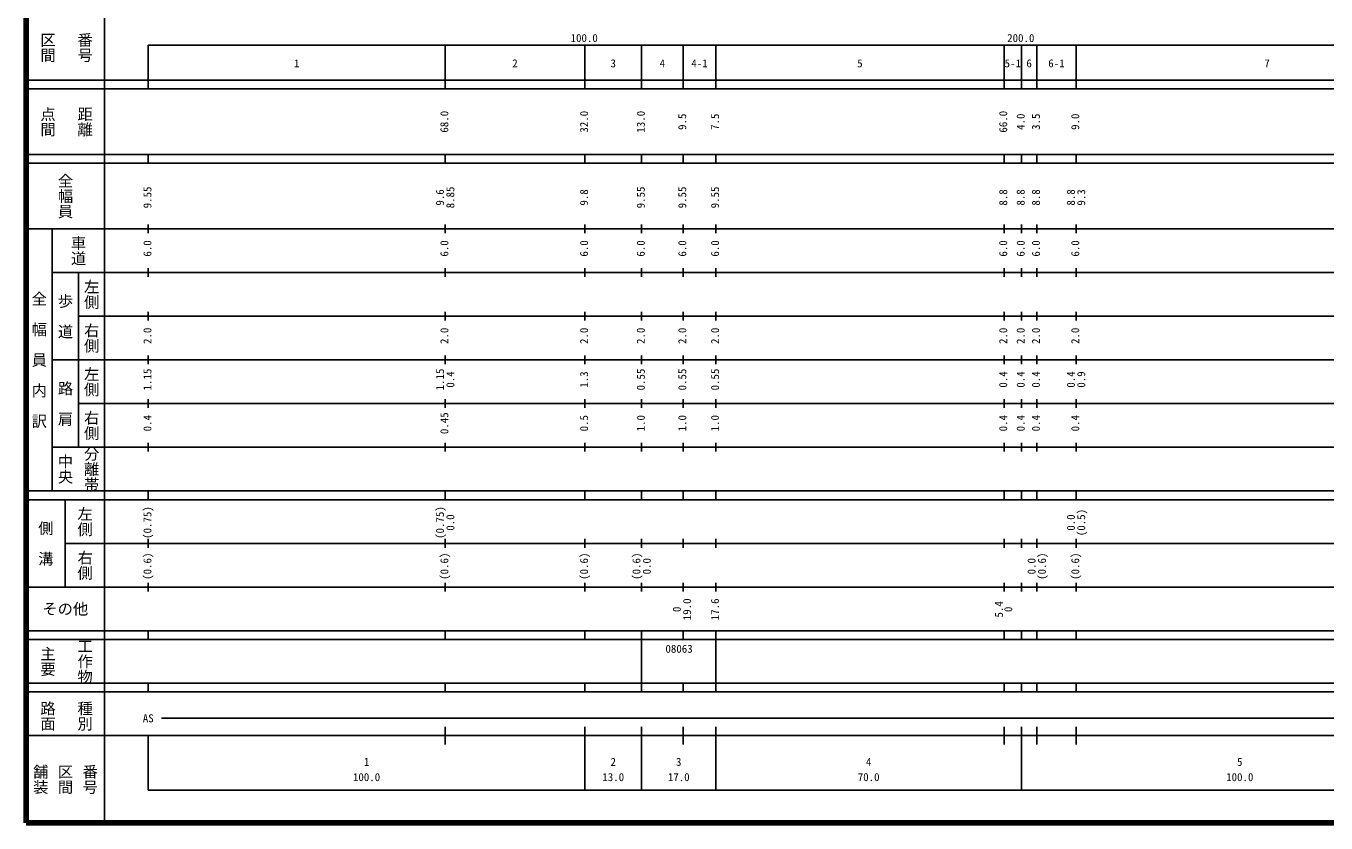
# Model space of a CAD drawing. Units: millimetres on the paper, enlarged 1000 times. Extents: x 40000 to 680000, y 20000 to 380000.
# Drawn here: x 40000 to 337747, y 20000 to 202409 of the extents above; entities that cross this region are included whole.
import ezdxf
from ezdxf.enums import TextEntityAlignment as Align

# ---------------------------------------------------------------- set-up
doc = ezdxf.new("R2010")
doc.units = ezdxf.units.MM
doc.header["$LTSCALE"] = 1000
doc.layers.add('M-TTL', color=2, linetype='Continuous', lineweight=140)
doc.layers.add('M-TTL-BAND', color=7, linetype='Continuous', lineweight=25)
doc.styles.add('@ＭＳ ゴシック', font='')
doc.styles.add('ＭＳ ゴシック', font='')
doc.styles.get('@ＭＳ ゴシック').set_extended_font_data('@MS Gothic')
doc.styles.get('ＭＳ ゴシック').set_extended_font_data('MS Gothic')

msp = doc.modelspace()

# ---------------------------------------------------------------- linework, layer by layer
at = {"layer": 'M-TTL'}
for p, q in [((40000, 380000), (40000, 20000)), ((40000, 20000), (680000, 20000))]:
    msp.add_line(p, q, dxfattribs=at)
at = {"layer": 'M-TTL-BAND'}
for p, q in [((58000, 370000), (58000, 20000)), ((68000, 198000), (579000, 198000)), ((68000, 198000), (68000, 188000)), ((136000, 188000), (136000, 198000)), ((168000, 188000), (168000, 198000)), ((181000, 188000), (181000, 198000)), ((190500, 188000), (190500, 198000)), ((198000, 188000), (198000, 198000)), ((264000, 188000), (264000, 198000)), ((268000, 188000), (268000, 198000)), ((271500, 188000), (271500, 198000)), ((280500, 188000), (280500, 198000)), ((40000, 190000), (579000, 190000)), ((40000, 188000), (579000, 188000)), ((40000, 173000), (579000, 173000)), ((68000, 171000), (68000, 173000)), ((136000, 171000), (136000, 173000)), ((168000, 171000), (168000, 173000)), ((181000, 171000), (181000, 173000)), ((190500, 171000), (190500, 173000)), ((198000, 171000), (198000, 173000)), ((264000, 171000), (264000, 173000)), ((268000, 171000), (268000, 173000)), ((271500, 171000), (271500, 173000)), ((280500, 171000), (280500, 173000)), ((40000, 171000), (579000, 171000)), ((40000, 156000), (579000, 156000)), ((46000, 96000), (46000, 156000)), ((68000, 155000), (68000, 157000)), ((136000, 155000), (136000, 157000)), ((168000, 155000), (168000, 157000)), ((181000, 155000), (181000, 157000)), ((190500, 155000), (190500, 157000)), ((198000, 155000), (198000, 157000)), ((264000, 155000), (264000, 157000)), ((268000, 155000), (268000, 157000)), ((271500, 155000), (271500, 157000)), ((280500, 155000), (280500, 157000)), ((46000, 146000), (579000, 146000)), ((52000, 146000), (52000, 106000)), ((68000, 145000), (68000, 147000)), ((136000, 145000), (136000, 147000)), ((168000, 145000), (168000, 147000)), ((181000, 145000), (181000, 147000)), ((190500, 145000), (190500, 147000)), ((198000, 145000), (198000, 147000)), ((264000, 145000), (264000, 147000)), ((268000, 145000), (268000, 147000)), ((271500, 145000), (271500, 147000)), ((280500, 145000), (280500, 147000)), ((68000, 135000), (68000, 137000)), ((136000, 135000), (136000, 137000)), ((168000, 135000), (168000, 137000)), ((181000, 135000), (181000, 137000)), ((190500, 135000), (190500, 137000)), ((198000, 135000), (198000, 137000)), ((264000, 135000), (264000, 137000)), ((268000, 135000), (268000, 137000)), ((271500, 135000), (271500, 137000)), ((280500, 135000), (280500, 137000)), ((52000, 136000), (579000, 136000)), ((46000, 126000), (579000, 126000)), ((68000, 125000), (68000, 127000)), ((136000, 125000), (136000, 127000)), ((168000, 125000), (168000, 127000)), ((181000, 125000), (181000, 127000)), ((190500, 125000), (190500, 127000)), ((198000, 125000), (198000, 127000)), ((264000, 125000), (264000, 127000)), ((268000, 125000), (268000, 127000)), ((271500, 125000), (271500, 127000)), ((280500, 125000), (280500, 127000)), ((68000, 115000), (68000, 117000)), ((136000, 115000), (136000, 117000)), ((168000, 115000), (168000, 117000)), ((181000, 115000), (181000, 117000)), ((190500, 115000), (190500, 117000)), ((198000, 115000), (198000, 117000)), ((264000, 115000), (264000, 117000)), ((268000, 115000), (268000, 117000)), ((271500, 115000), (271500, 117000)), ((280500, 115000), (280500, 117000)), ((52000, 116000), (579000, 116000)), ((46000, 106000), (579000, 106000)), ((68000, 105000), (68000, 107000)), ((136000, 105000), (136000, 107000)), ((168000, 105000), (168000, 107000)), ((181000, 105000), (181000, 107000)), ((190500, 105000), (190500, 107000)), ((198000, 105000), (198000, 107000)), ((264000, 105000), (264000, 107000)), ((268000, 105000), (268000, 107000)), ((271500, 105000), (271500, 107000)), ((280500, 105000), (280500, 107000)), ((40000, 96000), (579000, 96000)), ((68000, 94000), (68000, 96000)), ((136000, 94000), (136000, 96000)), ((168000, 94000), (168000, 96000)), ((181000, 94000), (181000, 96000)), ((190500, 94000), (190500, 96000)), ((198000, 94000), (198000, 96000)), ((264000, 94000), (264000, 96000)), ((268000, 94000), (268000, 96000)), ((271500, 94000), (271500, 96000)), ((280500, 94000), (280500, 96000)), ((40000, 94000), (579000, 94000)), ((49000, 94000), (49000, 74000)), ((49000, 84000), (579000, 84000)), ((68000, 83000), (68000, 85000)), ((136000, 83000), (136000, 85000)), ((168000, 83000), (168000, 85000)), ((181000, 83000), (181000, 85000)), ((190500, 83000), (190500, 85000)), ((198000, 83000), (198000, 85000)), ((264000, 83000), (264000, 85000)), ((268000, 83000), (268000, 85000)), ((271500, 83000), (271500, 85000)), ((280500, 83000), (280500, 85000)), ((68000, 73000), (68000, 75000)), ((136000, 73000), (136000, 75000)), ((168000, 73000), (168000, 75000)), ((181000, 73000), (181000, 75000)), ((190500, 73000), (190500, 75000)), ((198000, 73000), (198000, 75000)), ((264000, 73000), (264000, 75000)), ((268000, 73000), (268000, 75000)), ((271500, 73000), (271500, 75000)), ((280500, 73000), (280500, 75000)), ((40000, 74000), (579000, 74000)), ((40000, 64000), (579000, 64000)), ((68000, 62000), (68000, 64000)), ((136000, 62000), (136000, 64000)), ((168000, 62000), (168000, 64000)), ((181000, 62000), (181000, 64000)), ((190500, 62000), (190500, 64000)), ((198000, 62000), (198000, 64000)), ((264000, 62000), (264000, 64000)), ((268000, 62000), (268000, 64000)), ((271500, 62000), (271500, 64000)), ((280500, 62000), (280500, 64000)), ((40000, 62000), (579000, 62000)), ((181000, 52000), (181000, 62000)), ((198000, 52000), (198000, 62000)), ((40000, 52000), (579000, 52000)), ((68000, 50000), (68000, 52000)), ((136000, 50000), (136000, 52000)), ((168000, 50000), (168000, 52000)), ((181000, 50000), (181000, 52000)), ((190500, 50000), (190500, 52000)), ((198000, 50000), (198000, 52000)), ((264000, 50000), (264000, 52000)), ((268000, 50000), (268000, 52000)), ((271500, 50000), (271500, 52000)), ((280500, 50000), (280500, 52000)), ((40000, 50000), (579000, 50000)), ((71000, 44000), (480200, 44000)), ((136000, 38000), (136000, 42000)), ((168000, 27500), (168000, 42000)), ((181000, 27500), (181000, 42000)), ((190500, 38000), (190500, 42000)), ((198000, 27500), (198000, 42000)), ((264000, 38000), (264000, 42000)), ((268000, 27500), (268000, 42000)), ((271500, 38000), (271500, 42000)), ((280500, 38000), (280500, 42000)), ((40000, 40000), (579000, 40000)), ((68000, 40000), (68000, 27500)), ((68000, 27500), (579000, 27500))]:
    msp.add_line(p, q, dxfattribs=at)

# ---------------------------------------------------------------- texts
at = {"layer": 'M-TTL-BAND', "style": '@ＭＳ ゴシック'}
for s, p in [('区間', (45000, 197500)), ('番号', (53500, 197500)), ('点間', (45000, 180500)), ('距離', (53500, 180500)), ('全幅員', (49000, 163500)), ('車道', (52000, 151000)), ('左側', (55000, 141000)), ('全\u3000幅\u3000員\u3000内\u3000訳', (43000, 126000)), ('歩\u3000道', (49000, 136000)), ('右側', (55000, 131000)), ('左側', (55000, 121000)), ('路\u3000肩', (49000, 116000)), ('右側', (55000, 111000)), ('中央', (49000, 101000)), ('分離帯', (55000, 101000)), ('左側', (53500, 89000)), ('側\u3000溝', (44500, 84000)), ('右側', (53500, 79000)), ('主要', (45000, 57000)), ('工作物', (53500, 57000)), ('路面', (45000, 44500)), ('種別', (53500, 44500)), ('舗装', (43333, 30000)), ('区間', (49000, 30000)), ('番号', (54667, 30000))]:
    msp.add_text(s, height=2566, rotation=270, dxfattribs=at).set_placement(p, align=Align.MIDDLE_CENTER)
at = {"layer": 'M-TTL-BAND', "style": 'ＭＳ ゴシック'}
for s, p in [('100.0', (167844, 198195)), ('200.0', (267844, 198195)), ('1', (102000, 192405)), ('2', (152000, 192405)), ('3', (174500, 192405)), ('4', (185750, 192405)), ('4-1', (194250, 192405)), ('5', (231000, 192405)), ('5-1', (266000, 192405)), ('6', (269750, 192405)), ('6-1', (276000, 192405)), ('7', (324250, 192405)), ('AS', (68000, 42500)), ('1', (118000, 32523)), ('2', (174500, 32523)), ('3', (189500, 32523)), ('4', (233000, 32523)), ('5', (318000, 32523)), ('100.0', (118000, 29033)), ('13.0', (174500, 29033)), ('17.0', (189500, 29033)), ('70.0', (233000, 29033)), ('100.0', (318000, 29033))]:
    msp.add_text(s, height=1833, dxfattribs=at).set_placement(p, align=Align.BOTTOM_CENTER)
for s, p in [('68.0', (137274, 180500)), ('32.0', (169274, 180500)), ('13.0', (182274, 180500)), ('9.5', (191774, 180500)), ('7.5', (199274, 180500)), ('66.0', (265274, 180500)), ('4.0', (269274, 180500)), ('3.5', (272774, 180500)), ('9.0', (281774, 180500)), ('9.55', (69274, 163174)), ('9.6', (136274, 163174)), ('8.85', (138644, 163174)), ('9.8', (169274, 163174)), ('9.55', (182274, 163174)), ('9.55', (191774, 163174)), ('9.55', (199274, 163174)), ('8.8', (265274, 163174)), ('8.8', (269274, 163174)), ('8.8', (272774, 163174)), ('8.8', (280774, 163174)), ('9.3', (283144, 163174)), ('6.0', (69274, 151500)), ('6.0', (137274, 151500)), ('6.0', (169274, 151500)), ('6.0', (182274, 151500)), ('6.0', (191774, 151500)), ('6.0', (199274, 151500)), ('6.0', (265274, 151500)), ('6.0', (269274, 151500)), ('6.0', (272774, 151500)), ('6.0', (281774, 151500)), ('2.0', (69274, 131500)), ('2.0', (137274, 131500)), ('2.0', (169274, 131500)), ('2.0', (182274, 131500)), ('2.0', (191774, 131500)), ('2.0', (199274, 131500)), ('2.0', (265274, 131500)), ('2.0', (269274, 131500)), ('2.0', (272774, 131500)), ('2.0', (281774, 131500)), ('1.15', (69274, 121500)), ('1.15', (136274, 121500)), ('0.4', (138644, 121500)), ('1.3', (169274, 121500)), ('0.55', (182274, 121500)), ('0.55', (191774, 121500)), ('0.55', (199274, 121500)), ('0.4', (265274, 121500)), ('0.4', (269274, 121500)), ('0.4', (272774, 121500)), ('0.4', (280774, 121500)), ('0.9', (283144, 121500)), ('0.4', (69274, 111500)), ('0.45', (137274, 111500)), ('0.5', (169274, 111500)), ('1.0', (182274, 111500)), ('1.0', (191774, 111500)), ('1.0', (199274, 111500)), ('0.4', (265274, 111500)), ('0.4', (269274, 111500)), ('0.4', (272774, 111500)), ('0.4', (281774, 111500)), ('(0.75)', (69274, 88764)), ('(0.75)', (136274, 88764)), ('0.0', (138644, 88764)), ('0.0', (280774, 88764)), ('(0.5)', (283144, 88764)), ('(0.6)', (69274, 78764)), ('(0.6)', (137274, 78764)), ('(0.6)', (169274, 78764)), ('(0.6)', (181274, 78764)), ('0.0', (183644, 78764)), ('0.0', (271774, 78764)), ('(0.6)', (274144, 78764)), ('(0.6)', (281774, 78764)), ('0', (190518, 68899)), ('19.0', (192877, 68899)), ('17.6', (199274, 68899)), ('5.4', (264290, 68899)), ('0', (266424, 68899))]:
    msp.add_text(s, height=1833, rotation=90, dxfattribs=at).set_placement(p, align=Align.BOTTOM_CENTER)
msp.add_text('その他', height=2566, dxfattribs=at).set_placement((49000, 69000), align=Align.MIDDLE_CENTER)
msp.add_text('08063', height=1833, dxfattribs=at).set_placement((186459, 58405), align=Align.BOTTOM_LEFT)

doc.saveas('drawing.dxf')
